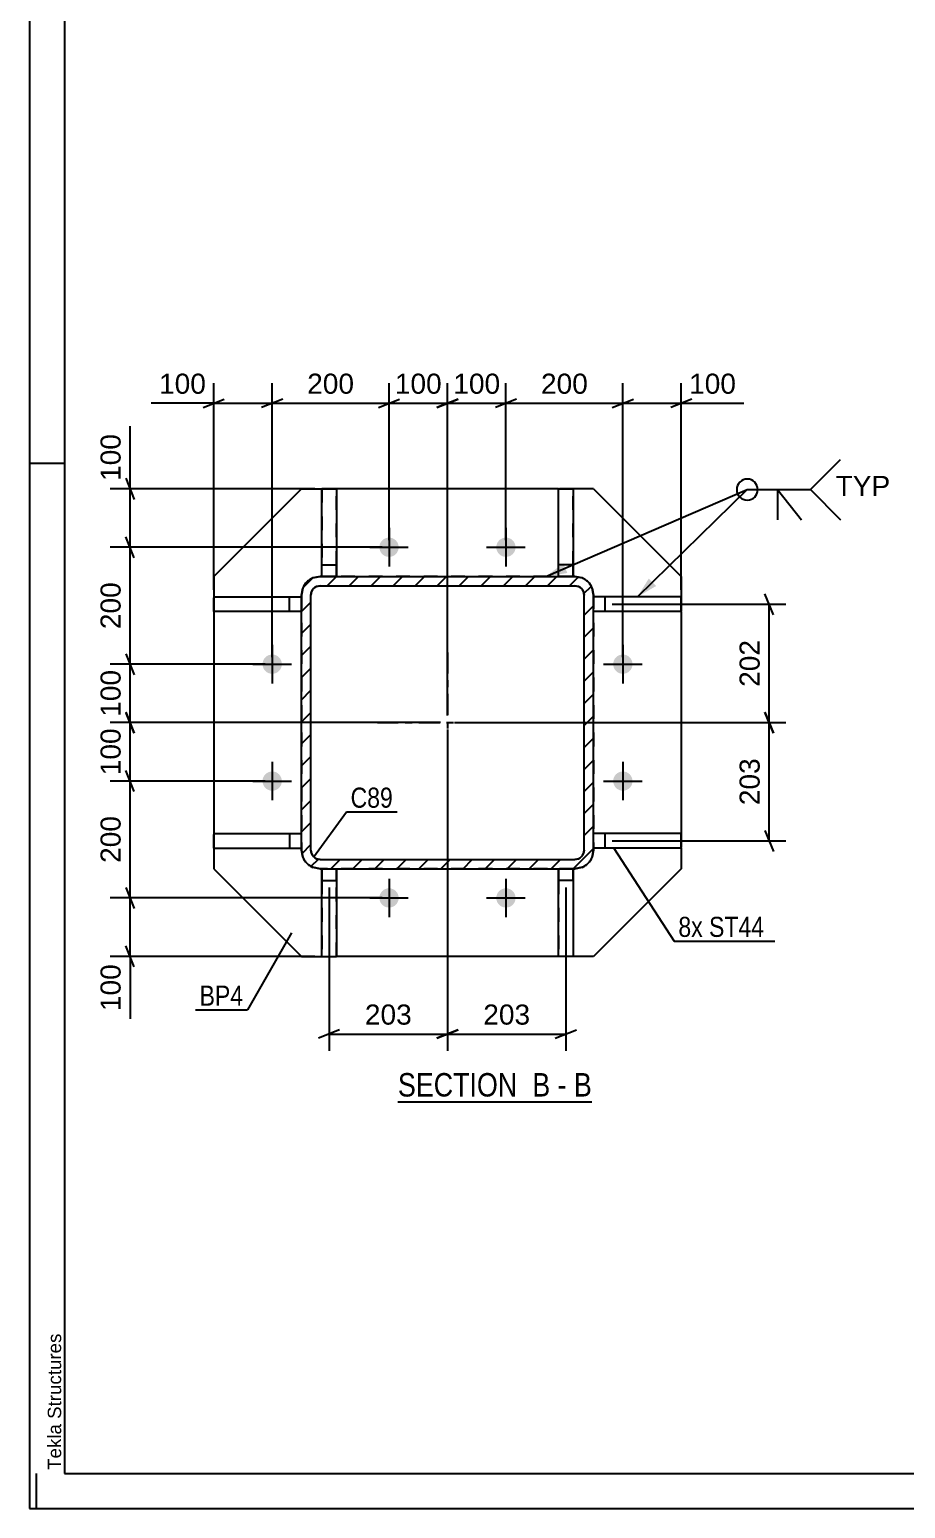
# Model space of a CAD drawing. Header units: millimetres. Extents: x -370 to 471, y -230 to 364.
# Drawn here: x -369.7 to -244.8, y -230.2 to -19.4 of the extents above; entities that cross this region are included whole.
import ezdxf

# ---------------------------------------------------------------- set-up
doc = ezdxf.new("R2010")
doc.units = ezdxf.units.MM
doc.linetypes.add('DXK_LINE_DOT2', pattern=[3.9198, 1.9599, -1.9599])
doc.linetypes.add('DXK_LINE_DOT3', pattern=[5.9187, 2.979, -0.9799, 0.9799, -0.9799])
doc.styles.add('Arial', font='ARIAL.TTF', dxfattribs={"height": 0.2})
doc.styles.add('Arial Narrow', font='ARIALN.TTF', dxfattribs={"height": 0.2})

# ---------------------------------------------------------------- blocks, each defined once
blk = doc.blocks.new('Unknown-284936230-1132')
at = {"color": 5, "linetype": 'Continuous'}
for p, q in [((-369.7, 363.79), (-369.7, -230.21)), ((-364.7, 358.79), (-364.7, -225.21)), ((-364.7, -81.21), (-369.7, -81.21)), ((-368.7, -230.21), (-368.7, -225.21)), ((-364.7, -225.21), (466.3, -225.21)), ((-369.7, -230.21), (471.3, -230.21))]:
    blk.add_line(p, q, dxfattribs=at)
at = {"color": 174, "linetype": 'Continuous', "style": 'Arial'}
blk.add_text('Tekla Structures', height=1.9102, rotation=90, dxfattribs=at).set_placement((-365.2, -224.71))
blk = doc.blocks.new('Unknown-284936230-11 - 1521')
at = {"color": 6, "linetype": 'Continuous'}
blk.add_line((-317.18, -172.23), (-289.53, -172.23), dxfattribs=at)
at = {"color": 0, "linetype": 'Continuous'}
blk.add_wipeout([(-299.07, -171.48), (-299.07, -167.98), (-317.18, -167.98), (-317.18, -171.48)], dxfattribs=at)
at = {"color": 7, "linetype": 'Continuous', "style": 'Arial Narrow'}
blk.add_text('SECTION ', height=3.34, dxfattribs=at).set_placement((-317.18, -171.48))
at = {"color": 0, "linetype": 'Continuous'}
blk.add_wipeout([(-295.46, -171.48), (-295.46, -167.98), (-298.02, -167.98), (-298.02, -171.48)], dxfattribs=at)
at = {"color": 7, "linetype": 'Continuous', "style": 'Arial Narrow'}
blk.add_text('B', height=3.34, dxfattribs=at).set_placement((-298.02, -171.48))
at = {"color": 0, "linetype": 'Continuous'}
blk.add_wipeout([(-293.14, -171.48), (-293.14, -167.98), (-294.41, -167.98), (-294.41, -171.48)], dxfattribs=at)
at = {"color": 7, "linetype": 'Continuous', "style": 'Arial Narrow'}
blk.add_text('-', height=3.34, dxfattribs=at).set_placement((-294.41, -171.48))
at = {"color": 0, "linetype": 'Continuous'}
blk.add_wipeout([(-289.53, -171.48), (-289.53, -167.98), (-292.09, -167.98), (-292.09, -171.48)], dxfattribs=at)
at = {"color": 7, "linetype": 'Continuous', "style": 'Arial Narrow'}
blk.add_text('B', height=3.34, dxfattribs=at).set_placement((-292.09, -171.48))
blk = doc.blocks.new('Part-284936230-1565 - 1521')
at = {"linetype": 'Continuous'}
h = blk.add_hatch(dxfattribs=at)
h.set_pattern_fill('', scale=0.7, style=0, pattern_type=0)
h.set_pattern_definition([(45, (-329.3018, -97.5387), (-1.571545, 1.571545), [])])
h.paths.add_polyline_path([(-328.28, -97.34), (-329.3, -97.54), (-330.17, -98.12), (-330.74, -98.98), (-330.95, -100), (-330.95, -136.34), (-330.74, -137.36), (-330.17, -138.22), (-329.3, -138.8), (-328.28, -139), (-291.95, -139), (-290.93, -138.8), (-290.06, -138.22), (-289.48, -137.36), (-289.28, -136.34), (-289.28, -100), (-289.48, -98.98), (-290.06, -98.12), (-290.93, -97.54), (-291.95, -97.34)])
h.paths.add_polyline_path([(-291.44, -98.77), (-291.01, -99.06), (-290.72, -99.49), (-290.61, -100), (-290.61, -136.34), (-290.72, -136.85), (-291.01, -137.28), (-291.44, -137.57), (-291.95, -137.67), (-328.28, -137.67), (-328.79, -137.57), (-329.22, -137.28), (-329.51, -136.85), (-329.61, -136.34), (-329.61, -100), (-329.51, -99.49), (-329.22, -99.06), (-328.79, -98.77), (-328.28, -98.67), (-291.95, -98.67)])
at = {"color": 7, "linetype": 'DXK_LINE_DOT2'}
for p, q in [((-330.95, -100), (-330.74, -98.98)), ((-329.3, -97.54), (-328.28, -97.34)), ((-328.28, -98.67), (-328.79, -98.77)), ((-291.95, -97.34), (-328.28, -97.34)), ((-328.28, -98.67), (-291.95, -98.67)), ((-291.95, -97.34), (-290.93, -97.54)), ((-291.44, -98.77), (-291.95, -98.67)), ((-289.48, -98.98), (-289.28, -100)), ((-330.95, -100), (-330.95, -136.34)), ((-329.51, -99.49), (-329.61, -100)), ((-329.61, -136.34), (-329.61, -100)), ((-290.61, -100), (-290.72, -99.49)), ((-290.61, -136.34), (-290.61, -100)), ((-289.28, -100), (-289.28, -136.34)), ((-330.74, -137.36), (-330.95, -136.34)), ((-329.61, -136.34), (-329.51, -136.85)), ((-290.72, -136.85), (-290.61, -136.34)), ((-289.28, -136.34), (-289.48, -137.36)), ((-328.28, -139), (-329.3, -138.8)), ((-328.79, -137.57), (-328.28, -137.67)), ((-328.28, -137.67), (-291.95, -137.67)), ((-291.95, -139), (-328.28, -139)), ((-291.95, -137.67), (-291.44, -137.57)), ((-290.93, -138.8), (-291.95, -139))]:
    blk.add_line(p, q, dxfattribs=at)
at = {"color": 2, "linetype": 'Continuous'}
for p, q in [((-330.74, -98.98), (-330.95, -100)), ((-328.28, -97.34), (-329.3, -97.54)), ((-328.79, -98.77), (-328.28, -98.67)), ((-328.28, -97.34), (-291.95, -97.34)), ((-328.28, -98.67), (-291.95, -98.67)), ((-290.93, -97.54), (-291.95, -97.34)), ((-291.95, -98.67), (-291.44, -98.77)), ((-289.28, -100), (-289.48, -98.98)), ((-330.95, -136.34), (-330.95, -100)), ((-329.61, -100), (-329.51, -99.49)), ((-329.61, -136.34), (-329.61, -100)), ((-290.72, -99.49), (-290.61, -100)), ((-290.61, -136.34), (-290.61, -100)), ((-289.28, -136.34), (-289.28, -100)), ((-330.95, -136.34), (-330.74, -137.36)), ((-329.51, -136.85), (-329.61, -136.34)), ((-290.61, -136.34), (-290.72, -136.85)), ((-289.48, -137.36), (-289.28, -136.34)), ((-329.3, -138.8), (-328.28, -139)), ((-328.28, -137.67), (-328.79, -137.57)), ((-328.28, -137.67), (-291.95, -137.67)), ((-328.28, -139), (-291.95, -139)), ((-291.44, -137.57), (-291.95, -137.67)), ((-291.95, -139), (-290.93, -138.8))]:
    blk.add_line(p, q, dxfattribs=at)
at = {"color": 7, "linetype": 'DXK_LINE_DOT3'}
for p, q in [((-310.11, -108.17), (-310.11, -128.17)), ((-320.11, -118.17), (-300.11, -118.17))]:
    blk.add_line(p, q, dxfattribs=at)
at = {"color": 7, "linetype": 'DXK_LINE_DOT2'}
for centre, radius, start, end in [((-328.28, -100), 2.67, 112.5, 157.5), ((-328.28, -100), 1.33, 112.5, 157.5), ((-291.95, -100), 1.33, 22.5, 67.5), ((-291.95, -100), 2.67, 22.5, 67.5), ((-328.28, -136.34), 1.33, 202.5, 247.5), ((-291.95, -136.34), 1.33, 292.5, 337.5), ((-328.28, -136.34), 2.67, 202.5, 247.5), ((-291.95, -136.34), 2.67, 292.5, 337.5)]:
    blk.add_arc(centre, radius, start, end, dxfattribs=at)
at = {"color": 2, "linetype": 'Continuous'}
for centre, radius, start, end in [((-328.28, -100), 2.67, 112.5, 157.5), ((-328.28, -100), 1.33, 112.5, 157.5), ((-291.95, -100), 1.33, 22.5, 67.5), ((-291.95, -100), 2.67, 22.5, 67.5), ((-328.28, -136.34), 1.33, 202.5, 247.5), ((-291.95, -136.34), 1.33, 292.5, 337.5), ((-328.28, -136.34), 2.67, 202.5, 247.5), ((-291.95, -136.34), 2.67, 292.5, 337.5)]:
    blk.add_arc(centre, radius, start, end, dxfattribs=at)
blk = doc.blocks.new('Part-284936230-1629 - 1521')
at = {"color": 2, "linetype": 'Continuous'}
for p, q in [((-276.78, -134), (-289.28, -134)), ((-287.61, -136.09), (-287.61, -134)), ((-276.78, -136.09), (-276.78, -134)), ((-276.78, -136.09), (-289.28, -136.09))]:
    blk.add_line(p, q, dxfattribs=at)
at = {"color": 7, "linetype": 'DXK_LINE_DOT2'}
for p, q in [((-289.28, -136.09), (-289.28, -134)), ((-289.28, -136.09), (-289.28, -134)), ((-287.61, -136.09), (-287.61, -134)), ((-276.78, -134), (-276.78, -136.09))]:
    blk.add_line(p, q, dxfattribs=at)
blk = doc.blocks.new('Part-284936230-1614 - 1521')
at = {"color": 2, "linetype": 'Continuous'}
for p, q in [((-343.45, -100.25), (-330.95, -100.25)), ((-343.45, -100.25), (-343.45, -102.34)), ((-332.62, -102.34), (-332.62, -100.25)), ((-330.95, -102.34), (-330.95, -100.25)), ((-330.95, -102.34), (-343.45, -102.34)), ((-330.95, -102.34), (-330.95, -102.34))]:
    blk.add_line(p, q, dxfattribs=at)
at = {"color": 7, "linetype": 'DXK_LINE_DOT2'}
for p, q in [((-343.45, -102.34), (-343.45, -100.25)), ((-332.62, -102.34), (-332.62, -100.25)), ((-330.95, -102.34), (-330.95, -100.25)), ((-330.95, -100.25), (-330.95, -100.25))]:
    blk.add_line(p, q, dxfattribs=at)
blk = doc.blocks.new('Bolt-284936230-1566 - 1521')
at = {"linetype": 'Continuous'}
for points in [[(-318.45, -91.79, -1), (-318.45, -94.54, -1)], [(-301.78, -91.79, -1), (-301.78, -94.54, -1)], [(-335.11, -108.46, -1), (-335.11, -111.21, -1)], [(-285.11, -108.46, -1), (-285.11, -111.21, -1)], [(-335.11, -125.13, -1), (-335.11, -127.88, -1)], [(-285.11, -125.13, -1), (-285.11, -127.88, -1)], [(-318.45, -141.79, -1), (-318.45, -144.54, -1)], [(-301.78, -141.79, -1), (-301.78, -144.54, -1)]]:
    blk.add_hatch(color=1, dxfattribs=at).paths.add_polyline_path(points)
at = {"color": 1, "linetype": 'Continuous'}
for p, q in [((-318.45, -90.42), (-318.45, -95.92)), ((-301.78, -90.42), (-301.78, -95.92)), ((-321.2, -93.17), (-315.7, -93.17)), ((-304.53, -93.17), (-299.03, -93.17)), ((-335.11, -107.09), (-335.11, -112.59)), ((-285.11, -107.09), (-285.11, -112.59)), ((-337.86, -109.84), (-332.36, -109.84)), ((-287.86, -109.84), (-282.36, -109.84)), ((-335.11, -123.75), (-335.11, -129.25)), ((-285.11, -123.75), (-285.11, -129.25)), ((-337.86, -126.5), (-332.36, -126.5)), ((-287.86, -126.5), (-282.36, -126.5)), ((-318.45, -140.42), (-318.45, -145.92)), ((-301.78, -140.42), (-301.78, -145.92)), ((-321.2, -143.17), (-315.7, -143.17)), ((-304.53, -143.17), (-299.03, -143.17))]:
    blk.add_line(p, q, dxfattribs=at)
blk = doc.blocks.new('Part-284936230-1624 - 1521')
at = {"color": 2, "linetype": 'Continuous'}
for p, q in [((-276.78, -100.25), (-289.28, -100.25)), ((-287.61, -102.34), (-287.61, -100.25)), ((-276.78, -102.34), (-276.78, -100.25)), ((-276.78, -102.34), (-289.28, -102.34))]:
    blk.add_line(p, q, dxfattribs=at)
at = {"color": 7, "linetype": 'DXK_LINE_DOT2'}
for p, q in [((-289.28, -102.34), (-289.28, -100.25)), ((-289.28, -102.34), (-289.28, -100.25)), ((-287.61, -102.34), (-287.61, -100.25)), ((-276.78, -100.25), (-276.78, -102.34))]:
    blk.add_line(p, q, dxfattribs=at)
blk = doc.blocks.new('Part-284936230-1619 - 1521')
at = {"color": 2, "linetype": 'Continuous'}
for p, q in [((-343.45, -134), (-330.95, -134)), ((-343.45, -134), (-343.45, -136.09)), ((-332.61, -136.09), (-332.61, -134)), ((-343.45, -136.09), (-330.95, -136.09))]:
    blk.add_line(p, q, dxfattribs=at)
at = {"color": 7, "linetype": 'DXK_LINE_DOT2'}
for p, q in [((-343.45, -136.09), (-343.45, -134)), ((-332.61, -136.09), (-332.61, -134)), ((-330.95, -136.09), (-330.95, -134)), ((-330.95, -136.09), (-330.95, -134)), ((-330.95, -134), (-330.95, -134)), ((-330.95, -136.09), (-330.95, -136.09))]:
    blk.add_line(p, q, dxfattribs=at)
blk = doc.blocks.new('Part-284936230-1634 - 1521')
at = {"color": 2, "linetype": 'Continuous'}
for p, q in [((-294.28, -151.5), (-294.28, -139)), ((-292.2, -139), (-292.2, -151.5)), ((-292.2, -140.67), (-294.28, -140.67)), ((-292.2, -151.5), (-294.28, -151.5))]:
    blk.add_line(p, q, dxfattribs=at)
at = {"color": 7, "linetype": 'DXK_LINE_DOT2'}
for p, q in [((-294.28, -139), (-294.28, -140.67)), ((-294.28, -139), (-294.28, -139)), ((-292.2, -139), (-294.28, -139)), ((-292.2, -140.67), (-292.2, -139)), ((-294.28, -140.67), (-294.28, -151.5)), ((-292.2, -140.67), (-292.2, -140.67)), ((-292.2, -140.67), (-292.2, -151.5))]:
    blk.add_line(p, q, dxfattribs=at)
blk = doc.blocks.new('Part-284936230-1639 - 1521')
at = {"color": 2, "linetype": 'Continuous'}
for p, q in [((-328.03, -151.5), (-328.03, -139)), ((-325.95, -139), (-325.95, -151.5)), ((-328.03, -140.67), (-325.95, -140.67)), ((-328.03, -151.5), (-325.95, -151.5))]:
    blk.add_line(p, q, dxfattribs=at)
at = {"color": 7, "linetype": 'DXK_LINE_DOT2'}
for p, q in [((-328.03, -139), (-328.03, -140.67)), ((-328.03, -139), (-328.03, -139)), ((-328.03, -139), (-325.95, -139)), ((-325.95, -140.67), (-325.95, -139)), ((-328.03, -140.67), (-328.03, -151.5)), ((-325.95, -151.5), (-325.95, -140.67)), ((-325.95, -140.67), (-325.95, -140.67))]:
    blk.add_line(p, q, dxfattribs=at)
blk = doc.blocks.new('Part-284936230-1644 - 1521')
at = {"color": 2, "linetype": 'Continuous'}
for p, q in [((-294.28, -84.84), (-292.2, -84.84)), ((-294.28, -97.34), (-294.28, -84.84)), ((-292.2, -84.84), (-292.2, -97.34)), ((-292.2, -95.67), (-294.28, -95.67))]:
    blk.add_line(p, q, dxfattribs=at)
at = {"color": 7, "linetype": 'DXK_LINE_DOT2'}
for p, q in [((-294.28, -95.67), (-294.28, -84.84)), ((-292.2, -95.67), (-292.2, -84.84)), ((-294.28, -97.34), (-294.28, -95.67)), ((-292.2, -97.34), (-292.2, -95.67)), ((-292.2, -95.67), (-292.2, -95.67)), ((-292.2, -97.34), (-294.28, -97.34)), ((-292.2, -97.34), (-292.2, -97.34))]:
    blk.add_line(p, q, dxfattribs=at)
blk = doc.blocks.new('Part-284936230-1649 - 1521')
at = {"color": 2, "linetype": 'Continuous'}
for p, q in [((-325.95, -84.84), (-328.03, -84.84)), ((-328.03, -97.34), (-328.03, -84.84)), ((-325.95, -84.84), (-325.95, -97.34)), ((-328.03, -95.67), (-325.95, -95.67))]:
    blk.add_line(p, q, dxfattribs=at)
at = {"color": 7, "linetype": 'DXK_LINE_DOT2'}
for p, q in [((-328.03, -84.84), (-328.03, -95.67)), ((-325.95, -95.67), (-325.95, -84.84)), ((-328.03, -97.34), (-328.03, -95.67)), ((-325.95, -97.34), (-325.95, -95.67)), ((-325.95, -95.67), (-325.95, -95.67)), ((-325.95, -97.34), (-328.03, -97.34)), ((-325.95, -97.34), (-325.95, -97.34))]:
    blk.add_line(p, q, dxfattribs=at)
blk = doc.blocks.new('Part-284936230-1664 - 1521')
at = {"color": 2, "linetype": 'Continuous'}
for p, q in [((-330.95, -84.84), (-343.45, -97.34)), ((-330.95, -84.84), (-328.03, -84.84)), ((-294.28, -84.84), (-325.95, -84.84)), ((-289.28, -84.84), (-292.2, -84.84)), ((-289.28, -84.84), (-276.78, -97.33)), ((-343.45, -97.34), (-343.45, -100.25)), ((-276.78, -97.33), (-276.78, -100.25)), ((-343.45, -102.34), (-343.45, -134)), ((-276.78, -102.34), (-276.78, -134)), ((-343.45, -136.09), (-343.45, -139)), ((-276.78, -136.09), (-276.78, -139)), ((-343.45, -139), (-330.95, -151.5)), ((-276.78, -139), (-289.28, -151.5)), ((-330.95, -151.5), (-328.03, -151.5)), ((-294.28, -151.5), (-325.95, -151.5)), ((-289.28, -151.5), (-292.2, -151.5))]:
    blk.add_line(p, q, dxfattribs=at)
at = {"color": 7, "linetype": 'DXK_LINE_DOT2'}
for p, q in [((-328.03, -84.84), (-325.95, -84.84)), ((-292.2, -84.84), (-294.28, -84.84)), ((-289.28, -84.84), (-289.28, -84.84)), ((-276.78, -97.33), (-276.78, -97.33)), ((-343.45, -100.25), (-343.45, -102.34)), ((-276.78, -100.25), (-276.78, -102.34)), ((-343.45, -134), (-343.45, -136.09)), ((-276.78, -134), (-276.78, -136.09)), ((-276.78, -139), (-276.78, -139)), ((-276.78, -139), (-276.78, -139)), ((-328.03, -151.5), (-325.95, -151.5)), ((-292.2, -151.5), (-294.28, -151.5)), ((-289.28, -151.5), (-289.28, -151.5))]:
    blk.add_line(p, q, dxfattribs=at)
blk = doc.blocks.new('StraightDimension-284936230-32168 - 1521')
at = {"color": 7, "linetype": 'Continuous'}
for p, q in [((-285.11, -108.84), (-285.11, -69.78)), ((-276.78, -99.25), (-276.78, -69.78)), ((-286.61, -73.23), (-283.61, -72.03)), ((-285.11, -72.63), (-276.78, -72.63)), ((-275.28, -72.03), (-278.28, -73.23))]:
    blk.add_line(p, q, dxfattribs=at)
at = {"color": 0}
blk.add_wipeout([(-268.39, -71.88), (-268.39, -67.68), (-276.26, -67.68), (-276.26, -71.88)], dxfattribs=at)
at = {"color": 7, "linetype": 'Continuous'}
blk.add_line((-276.78, -72.63), (-267.86, -72.63), dxfattribs=at)
blk.add_line((-276.78, -72.63), (-267.86, -72.63), dxfattribs=at)
at = {"color": 3, "style": 'Arial'}
blk.add_text('100', height=2.865, dxfattribs=at).set_placement((-275.66, -71.28))
blk = doc.blocks.new('StraightDimension-284936230-32104 - 1521')
at = {"color": 7, "linetype": 'Continuous'}
for p, q in [((-319.45, -143.17), (-358.22, -143.17)), ((-355.97, -141.67), (-354.77, -144.67)), ((-355.37, -151.5), (-355.37, -143.17)), ((-329.03, -151.5), (-358.22, -151.5)), ((-354.77, -153), (-355.97, -150))]:
    blk.add_line(p, q, dxfattribs=at)
at = {"color": 0}
blk.add_wipeout([(-356.12, -152.03), (-360.32, -152.03), (-360.32, -159.9), (-356.12, -159.9)], dxfattribs=at)
at = {"color": 7, "linetype": 'Continuous'}
blk.add_line((-355.37, -151.5), (-355.37, -160.42), dxfattribs=at)
blk.add_line((-355.37, -151.5), (-355.37, -160.42), dxfattribs=at)
at = {"color": 3, "style": 'Arial'}
blk.add_text('100', height=2.865, rotation=90.0002, dxfattribs=at).set_placement((-356.72, -159.3))
blk = doc.blocks.new('StraightDimension-284936230-32101 - 1521')
at = {"color": 7, "linetype": 'Continuous'}
for p, q in [((-355.97, -108.34), (-354.77, -111.34)), ((-336.11, -109.84), (-358.22, -109.84)), ((-355.37, -118.17), (-355.37, -109.84)), ((-354.77, -119.67), (-355.97, -116.67)), ((-311.11, -118.17), (-358.22, -118.17))]:
    blk.add_line(p, q, dxfattribs=at)
at = {"color": 0}
blk.add_wipeout([(-356.12, -110.07), (-360.32, -110.07), (-360.32, -117.94), (-356.12, -117.94)], dxfattribs=at)
at = {"color": 3, "style": 'Arial'}
blk.add_text('100', height=2.865, rotation=90.0002, dxfattribs=at).set_placement((-356.72, -117.34))
blk = doc.blocks.new('StraightDimension-284936230-32169 - 1521')
at = {"color": 7, "linetype": 'Continuous'}
for p, q in [((-301.78, -92.17), (-301.78, -69.78)), ((-285.11, -108.84), (-285.11, -69.78)), ((-300.28, -72.03), (-303.28, -73.23)), ((-301.78, -72.63), (-285.11, -72.63)), ((-286.61, -73.23), (-283.61, -72.03))]:
    blk.add_line(p, q, dxfattribs=at)
at = {"color": 0}
blk.add_wipeout([(-289.51, -71.88), (-289.51, -67.68), (-297.38, -67.68), (-297.38, -71.88)], dxfattribs=at)
at = {"color": 3, "style": 'Arial'}
blk.add_text('200', height=2.865, dxfattribs=at).set_placement((-296.78, -71.28))
blk = doc.blocks.new('StraightDimension-284936230-1723 - 1521')
at = {"color": 7, "linetype": 'Continuous'}
for p, q in [((-263.65, -102.79), (-264.85, -99.79)), ((-286.61, -101.29), (-261.85, -101.29)), ((-264.25, -118.17), (-264.25, -101.29)), ((-264.85, -116.67), (-263.65, -119.67)), ((-309.11, -118.17), (-261.85, -118.17))]:
    blk.add_line(p, q, dxfattribs=at)
at = {"color": 0}
blk.add_wipeout([(-265, -105.8), (-269.2, -105.8), (-269.2, -113.67), (-265, -113.67)], dxfattribs=at)
at = {"color": 3, "style": 'Arial'}
blk.add_text('202', height=2.865, rotation=90.0002, dxfattribs=at).set_placement((-265.6, -113.07))
blk = doc.blocks.new('StraightDimension-284936230-32102 - 1521')
at = {"color": 7, "linetype": 'Continuous'}
for p, q in [((-355.97, -116.67), (-354.77, -119.67)), ((-311.11, -118.17), (-358.22, -118.17)), ((-355.37, -126.5), (-355.37, -118.17)), ((-336.11, -126.5), (-358.22, -126.5)), ((-354.77, -128), (-355.97, -125))]:
    blk.add_line(p, q, dxfattribs=at)
at = {"color": 0}
blk.add_wipeout([(-356.12, -118.4), (-360.32, -118.4), (-360.32, -126.27), (-356.12, -126.27)], dxfattribs=at)
at = {"color": 3, "style": 'Arial'}
blk.add_text('100', height=2.865, rotation=90.0002, dxfattribs=at).set_placement((-356.72, -125.67))
blk = doc.blocks.new('StraightDimension-284936230-1740 - 1521')
at = {"color": 7, "linetype": 'Continuous'}
for p, q in [((-310.11, -119.17), (-310.11, -164.98)), ((-326.99, -141.67), (-326.99, -164.98)), ((-325.49, -161.98), (-328.49, -163.18)), ((-311.61, -163.18), (-308.61, -161.98)), ((-326.99, -162.58), (-310.11, -162.58))]:
    blk.add_line(p, q, dxfattribs=at)
at = {"color": 0}
blk.add_wipeout([(-314.62, -161.83), (-314.62, -157.63), (-322.49, -157.63), (-322.49, -161.83)], dxfattribs=at)
at = {"color": 3, "style": 'Arial'}
blk.add_text('203', height=2.865, dxfattribs=at).set_placement((-321.89, -161.23))
blk = doc.blocks.new('StraightDimension-284936230-1732 - 1521')
at = {"color": 7, "linetype": 'Continuous'}
for p, q in [((-263.65, -119.67), (-264.85, -116.67)), ((-309.11, -118.17), (-261.85, -118.17)), ((-264.25, -135.04), (-264.25, -118.17)), ((-264.85, -133.54), (-263.65, -136.54)), ((-286.61, -135.04), (-261.85, -135.04))]:
    blk.add_line(p, q, dxfattribs=at)
at = {"color": 0}
blk.add_wipeout([(-265, -122.67), (-269.2, -122.67), (-269.2, -130.54), (-265, -130.54)], dxfattribs=at)
at = {"color": 3, "style": 'Arial'}
blk.add_text('203', height=2.865, rotation=90.0002, dxfattribs=at).set_placement((-265.6, -129.94))
blk = doc.blocks.new('StraightDimension-284936230-1749 - 1521')
at = {"color": 7, "linetype": 'Continuous'}
for p, q in [((-310.11, -119.17), (-310.11, -164.98)), ((-293.24, -141.67), (-293.24, -164.98)), ((-308.61, -161.98), (-311.61, -163.18)), ((-294.74, -163.18), (-291.74, -161.98)), ((-310.11, -162.58), (-293.24, -162.58))]:
    blk.add_line(p, q, dxfattribs=at)
at = {"color": 0}
blk.add_wipeout([(-297.74, -161.83), (-297.74, -157.63), (-305.61, -157.63), (-305.61, -161.83)], dxfattribs=at)
at = {"color": 3, "style": 'Arial'}
blk.add_text('203', height=2.865, dxfattribs=at).set_placement((-305.01, -161.23))
blk = doc.blocks.new('StraightDimension-284936230-32099 - 1521')
at = {"color": 7, "linetype": 'Continuous'}
for p, q in [((-355.97, -83.34), (-354.77, -86.34)), ((-329.03, -84.84), (-358.22, -84.84)), ((-355.37, -93.17), (-355.37, -84.84)), ((-354.77, -94.67), (-355.97, -91.67)), ((-319.45, -93.17), (-358.22, -93.17))]:
    blk.add_line(p, q, dxfattribs=at)
at = {"color": 0}
blk.add_wipeout([(-356.12, -76.44), (-360.32, -76.44), (-360.32, -84.31), (-356.12, -84.31)], dxfattribs=at)
at = {"color": 7, "linetype": 'Continuous'}
blk.add_line((-355.37, -84.84), (-355.37, -75.91), dxfattribs=at)
blk.add_line((-355.37, -84.84), (-355.37, -75.91), dxfattribs=at)
at = {"color": 3, "style": 'Arial'}
blk.add_text('100', height=2.865, rotation=90.0002, dxfattribs=at).set_placement((-356.72, -83.71))
blk = doc.blocks.new('StraightDimension-284936230-32100 - 1521')
at = {"color": 7, "linetype": 'Continuous'}
for p, q in [((-354.77, -94.67), (-355.97, -91.67)), ((-319.45, -93.17), (-358.22, -93.17)), ((-355.37, -109.84), (-355.37, -93.17)), ((-355.97, -108.34), (-354.77, -111.34)), ((-336.11, -109.84), (-358.22, -109.84))]:
    blk.add_line(p, q, dxfattribs=at)
at = {"color": 0}
blk.add_wipeout([(-356.12, -97.57), (-360.32, -97.57), (-360.32, -105.44), (-356.12, -105.44)], dxfattribs=at)
at = {"color": 3, "style": 'Arial'}
blk.add_text('200', height=2.865, rotation=90.0002, dxfattribs=at).set_placement((-356.72, -104.84))
blk = doc.blocks.new('StraightDimension-284936230-32103 - 1521')
at = {"color": 7, "linetype": 'Continuous'}
for p, q in [((-336.11, -126.5), (-358.22, -126.5)), ((-354.77, -128), (-355.97, -125)), ((-355.37, -143.17), (-355.37, -126.5)), ((-319.45, -143.17), (-358.22, -143.17)), ((-355.97, -141.67), (-354.77, -144.67))]:
    blk.add_line(p, q, dxfattribs=at)
at = {"color": 0}
blk.add_wipeout([(-356.12, -130.9), (-360.32, -130.9), (-360.32, -138.77), (-356.12, -138.77)], dxfattribs=at)
at = {"color": 3, "style": 'Arial'}
blk.add_text('200', height=2.865, rotation=90.0002, dxfattribs=at).set_placement((-356.72, -138.17))
blk = doc.blocks.new('StraightDimension-284936230-32170 - 1521')
at = {"color": 7, "linetype": 'Continuous'}
for p, q in [((-310.11, -117.17), (-310.11, -69.78)), ((-301.78, -92.17), (-301.78, -69.78)), ((-311.61, -73.23), (-308.61, -72.03)), ((-310.11, -72.63), (-301.78, -72.63)), ((-300.28, -72.03), (-303.28, -73.23))]:
    blk.add_line(p, q, dxfattribs=at)
at = {"color": 0}
blk.add_wipeout([(-302.01, -71.88), (-302.01, -67.68), (-309.88, -67.68), (-309.88, -71.88)], dxfattribs=at)
at = {"color": 3, "style": 'Arial'}
blk.add_text('100', height=2.865, dxfattribs=at).set_placement((-309.28, -71.28))
blk = doc.blocks.new('StraightDimension-284936230-32171 - 1521')
at = {"color": 7, "linetype": 'Continuous'}
for p, q in [((-318.45, -92.17), (-318.45, -69.78)), ((-310.11, -117.17), (-310.11, -69.78)), ((-319.95, -73.23), (-316.95, -72.03)), ((-318.45, -72.63), (-310.11, -72.63)), ((-308.61, -72.03), (-311.61, -73.23))]:
    blk.add_line(p, q, dxfattribs=at)
at = {"color": 0}
blk.add_wipeout([(-310.35, -71.88), (-310.35, -67.68), (-318.22, -67.68), (-318.22, -71.88)], dxfattribs=at)
at = {"color": 3, "style": 'Arial'}
blk.add_text('100', height=2.865, dxfattribs=at).set_placement((-317.62, -71.28))
blk = doc.blocks.new('StraightDimension-284936230-32172 - 1521')
at = {"color": 7, "linetype": 'Continuous'}
for p, q in [((-335.11, -108.84), (-335.11, -69.78)), ((-318.45, -92.17), (-318.45, -69.78)), ((-333.61, -72.03), (-336.61, -73.23)), ((-335.11, -72.63), (-318.45, -72.63)), ((-319.95, -73.23), (-316.95, -72.03))]:
    blk.add_line(p, q, dxfattribs=at)
at = {"color": 0}
blk.add_wipeout([(-322.85, -71.88), (-322.85, -67.68), (-330.72, -67.68), (-330.72, -71.88)], dxfattribs=at)
at = {"color": 3, "style": 'Arial'}
blk.add_text('200', height=2.865, dxfattribs=at).set_placement((-330.12, -71.28))
blk = doc.blocks.new('StraightDimension-284936230-32173 - 1521')
at = {"color": 7, "linetype": 'Continuous'}
for p, q in [((-343.45, -99.25), (-343.45, -69.78)), ((-335.11, -108.84), (-335.11, -69.78)), ((-344.95, -73.23), (-341.95, -72.03)), ((-343.45, -72.63), (-335.11, -72.63)), ((-333.61, -72.03), (-336.61, -73.23))]:
    blk.add_line(p, q, dxfattribs=at)
at = {"color": 0}
blk.add_wipeout([(-343.97, -71.88), (-343.97, -67.68), (-351.84, -67.68), (-351.84, -71.88)], dxfattribs=at)
at = {"color": 7, "linetype": 'Continuous'}
blk.add_line((-343.45, -72.63), (-352.37, -72.63), dxfattribs=at)
blk.add_line((-343.45, -72.63), (-352.37, -72.63), dxfattribs=at)
at = {"color": 3, "style": 'Arial'}
blk.add_text('100', height=2.865, dxfattribs=at).set_placement((-351.24, -71.28))
blk = doc.blocks.new('Mark-284936230-1561 - 1521')
at = {"color": 0}
blk.add_wipeout([(-317.9, -130.3), (-317.9, -127.3), (-323.93, -127.3), (-323.93, -130.3)], dxfattribs=at)
blk.add_wipeout([(-317.9, -130.3), (-317.9, -127.3), (-323.93, -127.3), (-323.93, -130.3)], dxfattribs=at)
at = {"color": 30, "linetype": 'Continuous'}
for p, q in [((-329.24, -137.33), (-324.53, -130.9)), ((-324.53, -130.9), (-317.3, -130.9))]:
    blk.add_line(p, q, dxfattribs=at)
at = {"color": 3, "style": 'Arial Narrow'}
blk.add_text('C89', height=2.863, dxfattribs=at).set_placement((-323.93, -130.3))
blk = doc.blocks.new('Mark-284936230-1660 - 1521')
at = {"color": 0}
blk.add_wipeout([(-339.25, -158.53), (-339.25, -155.53), (-345.46, -155.53), (-345.46, -158.53)], dxfattribs=at)
blk.add_wipeout([(-339.25, -158.53), (-339.25, -155.53), (-345.46, -155.53), (-345.46, -158.53)], dxfattribs=at)
at = {"color": 30, "linetype": 'Continuous'}
for p in [(-332.35, -148.14), (-346.06, -159.13)]:
    blk.add_line(p, (-338.65, -159.13), dxfattribs=at)
at = {"color": 3, "style": 'Arial Narrow'}
blk.add_text('BP4', height=2.863, dxfattribs=at).set_placement((-345.46, -158.53))
blk = doc.blocks.new('WeldMark-284936230-1852 - 1521')
at = {"linetype": 'Continuous'}
for points in [[(-293.02, -96.84), (-296.07, -97.34), (-293.62, -95.46)], [(-280.36, -98.69), (-283.03, -100.25), (-281.41, -97.62)]]:
    blk.add_hatch(color=30, dxfattribs=at).paths.add_polyline_path(points)
at = {"color": 30, "linetype": 'Continuous'}
for p, q in [((-296.07, -97.34), (-267.37, -84.95)), ((-283.03, -100.25), (-267.37, -84.95)), ((-267.37, -84.95), (-258.37, -84.95))]:
    blk.add_line(p, q, dxfattribs=at)
at = {"color": 3, "linetype": 'Continuous'}
for q in [(-259.65, -89.24), (-263.08, -89.24)]:
    blk.add_line((-263.08, -84.95), q, dxfattribs=at)
for start, end in [(90, 270), (270, 90)]:
    blk.add_arc((-267.37, -84.95), 1.5, start, end, dxfattribs=at)
at = {"color": 0, "linetype": 'Continuous'}
blk.add_wipeout([(-246.99, -85.85), (-246.99, -82.85), (-254.77, -82.85), (-254.77, -85.85)], dxfattribs=at)
blk.add_wipeout([(-246.99, -85.85), (-246.99, -82.85), (-254.77, -82.85), (-254.77, -85.85)], dxfattribs=at)
at = {"color": 3, "linetype": 'Continuous'}
for q in [(-254.08, -80.67), (-254.08, -89.24)]:
    blk.add_line((-258.37, -84.95), q, dxfattribs=at)
at = {"color": 3, "linetype": 'Continuous', "style": 'Arial'}
blk.add_text('TYP', height=2.865, dxfattribs=at).set_placement((-254.77, -85.85))
blk = doc.blocks.new('MarkSet-284936230-1908 - 1521')
at = {"color": 0}
blk.add_wipeout([(-273.72, -148.72), (-273.72, -145.72), (-277.19, -145.72), (-277.19, -148.72)], dxfattribs=at)
blk.add_wipeout([(-273.72, -148.72), (-273.72, -145.72), (-277.19, -145.72), (-277.19, -148.72)], dxfattribs=at)
at = {"color": 30, "linetype": 'Continuous'}
blk.add_line((-286.38, -136.09), (-277.79, -149.32), dxfattribs=at)
at = {"color": 0}
blk.add_wipeout([(-264.96, -148.72), (-264.96, -145.72), (-272.82, -145.72), (-272.82, -148.72)], dxfattribs=at)
blk.add_wipeout([(-264.96, -148.72), (-264.96, -145.72), (-272.82, -145.72), (-272.82, -148.72)], dxfattribs=at)
at = {"color": 30, "linetype": 'Continuous'}
blk.add_line((-277.79, -149.32), (-263.46, -149.32), dxfattribs=at)
at = {"color": 3, "style": 'Arial Narrow'}
for s, p in [('8x', (-277.19, -148.72)), ('ST44', (-272.82, -148.72))]:
    blk.add_text(s, height=2.863, dxfattribs=at).set_placement(p)

msp = doc.modelspace()

# ---------------------------------------------------------------- block references
for name in ['Unknown-284936230-1132', 'Part-284936230-1664 - 1521', 'Part-284936230-1649 - 1521', 'Part-284936230-1644 - 1521', 'Bolt-284936230-1566 - 1521', 'Part-284936230-1565 - 1521', 'Part-284936230-1614 - 1521', 'Part-284936230-1624 - 1521', 'Part-284936230-1619 - 1521', 'Part-284936230-1629 - 1521', 'Part-284936230-1639 - 1521', 'Part-284936230-1634 - 1521']:
    msp.add_blockref(name, (0, 0))

# ---------------------------------------------------------------- next in the draw order: block references
for name in ['StraightDimension-284936230-32168 - 1521', 'StraightDimension-284936230-32099 - 1521', 'StraightDimension-284936230-32101 - 1521', 'StraightDimension-284936230-32104 - 1521', 'Unknown-284936230-11 - 1521']:
    msp.add_blockref(name, (0, 0))

# ---------------------------------------------------------------- next in the draw order: block references
for name in ['StraightDimension-284936230-32169 - 1521', 'StraightDimension-284936230-32100 - 1521', 'StraightDimension-284936230-32102 - 1521', 'Mark-284936230-1660 - 1521']:
    msp.add_blockref(name, (0, 0))

# ---------------------------------------------------------------- next in the draw order: block references
msp.add_blockref('StraightDimension-284936230-1723 - 1521', (0, 0))

# ---------------------------------------------------------------- next in the draw order: block references
for name in ['WeldMark-284936230-1852 - 1521', 'StraightDimension-284936230-1740 - 1521']:
    msp.add_blockref(name, (0, 0))

# ---------------------------------------------------------------- next in the draw order: block references
for name in ['StraightDimension-284936230-1732 - 1521', 'StraightDimension-284936230-32103 - 1521']:
    msp.add_blockref(name, (0, 0))

# ---------------------------------------------------------------- next in the draw order: block references
for name in ['StraightDimension-284936230-32170 - 1521', 'StraightDimension-284936230-1749 - 1521', 'Mark-284936230-1561 - 1521', 'MarkSet-284936230-1908 - 1521']:
    msp.add_blockref(name, (0, 0))

# ---------------------------------------------------------------- next in the draw order: block references
msp.add_blockref('StraightDimension-284936230-32171 - 1521', (0, 0))

# ---------------------------------------------------------------- next in the draw order: block references
msp.add_blockref('StraightDimension-284936230-32172 - 1521', (0, 0))

# ---------------------------------------------------------------- next in the draw order: block references
msp.add_blockref('StraightDimension-284936230-32173 - 1521', (0, 0))

doc.saveas('drawing.dxf')
